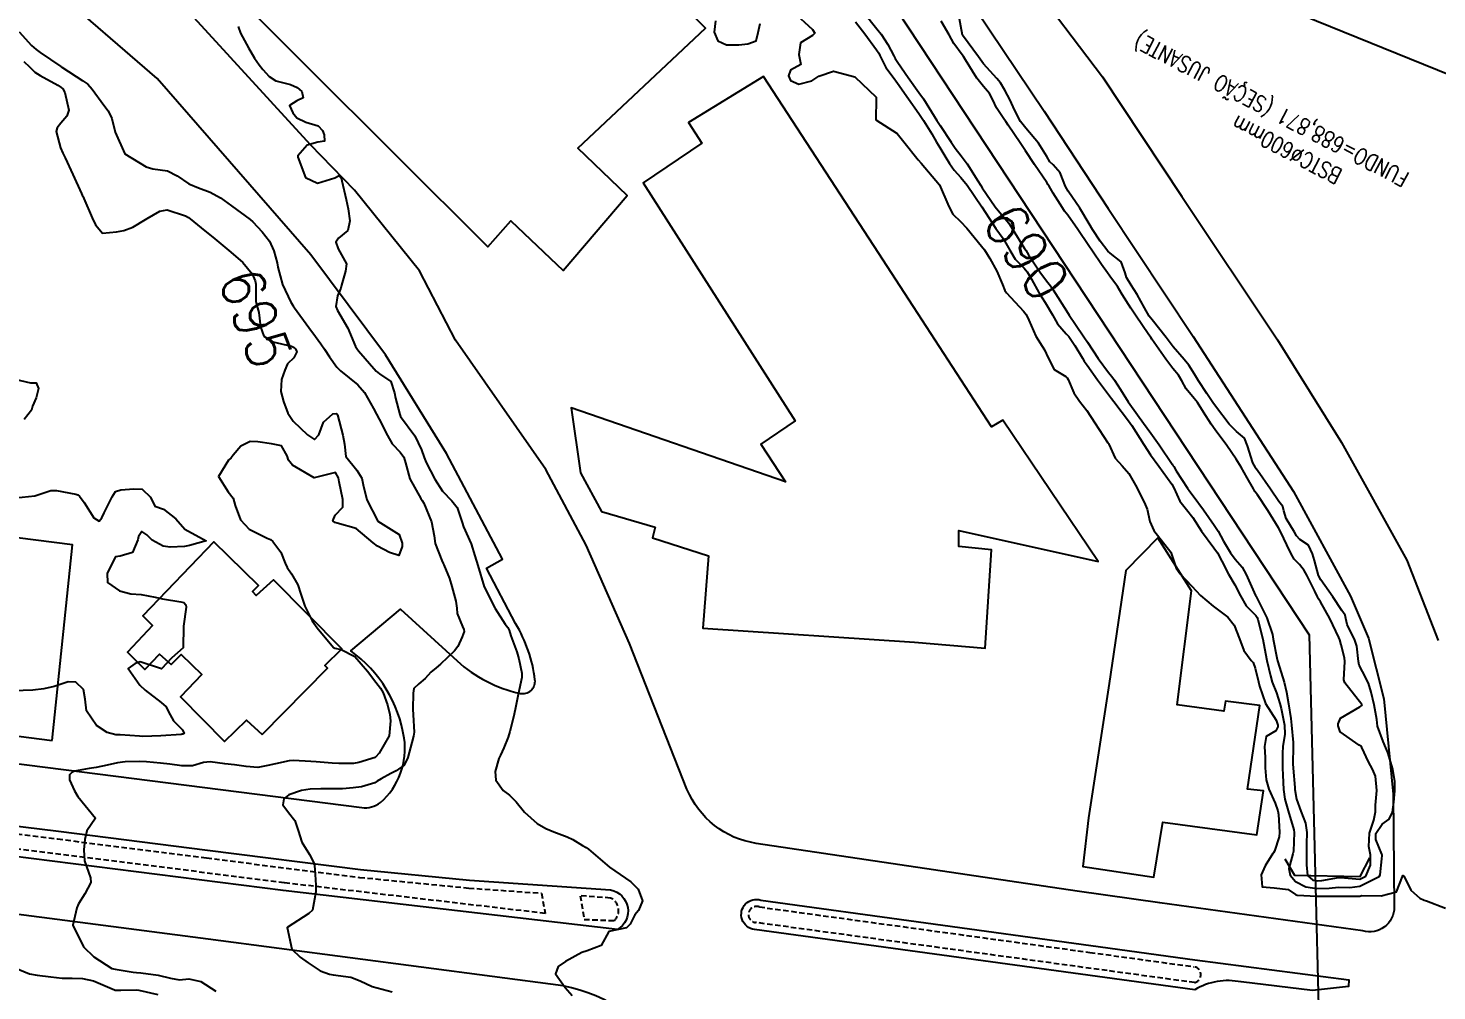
# Model space of a CAD drawing. Header units: metres. Extents: x 292545 to 299085, y 7450245 to 7463078.
# Drawn here: x 297224.8 to 297356.2, y 7452200.7 to 7452290.5 of the extents above; entities that cross this region are included whole.
import ezdxf
from ezdxf.enums import TextEntityAlignment as Align

# ---------------------------------------------------------------- set-up
doc = ezdxf.new("R2010")
doc.units = ezdxf.units.M
doc.linetypes.add('DASHED', pattern=[0.75, 0.5, -0.25])
for name, color, linetype in [('Canteiro', 45, 'DASHED'), ('Cotas', 45, 'Continuous'), ('Curvas de Nivel 1m', 11, 'Continuous'), ('Curvas de Nivel 5m', 15, 'Continuous'), ('Edificações', 30, 'Continuous'), ('Hidrografia', 140, 'Continuous'), ('Pontes e viadutos', 190, 'Continuous'), ('TEXTO', 45, 'Continuous'), ('Vias Primárias', 230, 'Continuous')]:
    doc.layers.add(name, color=color, linetype=linetype)
doc.styles.add('ROMANS', font='romans', dxfattribs={"height": 0.2})
doc.styles.add('Style-STANDARD', font='STANDARD.shx')

msp = doc.modelspace()

# ---------------------------------------------------------------- linework, layer by layer
at = {"layer": 'Canteiro'}
for points in [[(297273.08, 7452207.89), (297248.73, 7452210.75), (297221.26, 7452214.24), (297201.11, 7452216.78), (297177.21, 7452219.82), (297165.66, 7452221.26, -0.883015), (297165.66, 7452222.78), (297174.12, 7452221.71), (297189.28, 7452219.71), (297202.73, 7452218.06), (297214.86, 7452216.39), (297227.6, 7452214.84), (297241.47, 7452213.07), (297255.76, 7452211.26), (297265.94, 7452210.26), (297272.73, 7452209.78), (297273.08, 7452207.89)], [(297276.33, 7452209.55), (297276.72, 7452207.34), (297279.52, 7452207.22, 0.531165), (297279.18, 7452209.33), (297276.33, 7452209.55)], [(297333.65, 7452201.44), (297292.68, 7452207.05, -1.122389), (297293.05, 7452208.5), (297323.87, 7452204.26), (297333.58, 7452202.92, -0.828954), (297333.65, 7452201.44, 3.871197)]]:
    msp.add_lwpolyline(points, format="xyb", dxfattribs=at)
at = {"layer": 'Curvas de Nivel 1m', "flags": 128}
for points, elevation in [([(297288.96, 7452291.15), (297288.84, 7452290.1), (297289.18, 7452289.28), (297289.99, 7452288.93), (297291.15, 7452288.91), (297291.99, 7452289.01), (297292.75, 7452289.3), (297292.95, 7452290.05), (297293.14, 7452290.92)], 692), ([(297296.17, 7452292.01), (297298.01, 7452290.34), (297298.22, 7452289.99), (297298, 7452289.8), (297296.89, 7452289.1), (297296.74, 7452288), (297296.91, 7452287.07), (297295.97, 7452286.56), (297295.76, 7452286.01), (297295.96, 7452285.59), (297296.72, 7452285.24), (297297.96, 7452285.57), (297298.22, 7452285.73), (297298.6, 7452285.98), (297299.97, 7452286.46), (297301.96, 7452285.94), (297303.93, 7452284.02), (297303.96, 7452283.92), (297303.91, 7452281.92), (297305.89, 7452280.65), (297306.53, 7452279.88), (297307.87, 7452278.18), (297308.13, 7452277.87), (297309.84, 7452275.85), (297310.72, 7452273.84), (297311.1, 7452273.13), (297311.8, 7452272.43), (297312.39, 7452271.81), (297313.77, 7452270.15), (297314.04, 7452269.8), (297314.56, 7452268.98), (297315.19, 7452267.79), (297315.73, 7452266.56), (297315.96, 7452266.01), (297316.11, 7452265.77), (297317.7, 7452264.08), (297317.93, 7452263.75), (297318.2, 7452263.23), (297318.85, 7452261.74), (297319.65, 7452260.47), (297320, 7452259.72), (297320.54, 7452258.63), (297321.63, 7452257.98), (297321.76, 7452257.85), (297321.84, 7452257.71), (297322.37, 7452256.46), (297322.9, 7452255.69), (297323.59, 7452254.8), (297324.34, 7452253.67), (297325.55, 7452251.8), (297325.61, 7452251.72), (297325.64, 7452251.66), (297326.24, 7452250.35), (297326.9, 7452249.64), (297327.52, 7452248.94), (297328.27, 7452247.62), (297329.05, 7452246.05), (297329.22, 7452245.61), (297329.47, 7452244.44), (297329.85, 7452243.61), (297331.43, 7452241.59), (297331.93, 7452240.1), (297332.29, 7452239.58), (297333.4, 7452238.41), (297334.19, 7452237.55), (297335.37, 7452236.56), (297336.74, 7452235.53), (297337.35, 7452234.78), (297337.82, 7452233.51), (297338.24, 7452232.42), (297338.92, 7452231.5), (297339.12, 7452231.3), (297339.31, 7452230.78), (297339.61, 7452229.49), (297339.69, 7452229.08), (297340.27, 7452227.48), (297341.25, 7452225.91), (297341.4, 7452225.47), (297341.4, 7452225.31), (297341.23, 7452224.94), (297340.31, 7452224.4), (297340.17, 7452223.48), (297340.24, 7452222.45), (297340.24, 7452221.48), (297340.31, 7452220.35), (297340.56, 7452219.48), (297341.15, 7452218.19), (297341.41, 7452217.47), (297341.48, 7452217.12), (297341.57, 7452215.47), (297341.53, 7452215.05), (297341.11, 7452213.71), (297341.02, 7452213.55), (297340.93, 7452213.47), (297340.24, 7452212.32), (297339.84, 7452211.48), (297339.95, 7452210.37), (297341.06, 7452210.27), (297342.38, 7452210.14), (297343.06, 7452209.66), (297343.21, 7452209.6), (297345.05, 7452209.51), (297346.95, 7452209.51), (297347.05, 7452209.51), (297348.94, 7452209.49), (297349.05, 7452209.51), (297349.25, 7452209.57), (297351.05, 7452209.55), (297352.48, 7452209.91), (297353.05, 7452211.33), (297353.05, 7452211.35), (297353.07, 7452211.44), (297353.2, 7452211.33), (297353.81, 7452210.07), (297354.67, 7452209.31), (297355.05, 7452209.13), (297355.29, 7452209.06), (297357.04, 7452208.39)], 692), ([(297302.02, 7452291.06), (297302.89, 7452289.93), (297303.99, 7452288.44), (297304.19, 7452288.13), (297304.29, 7452287.92), (297304.86, 7452286.8), (297305.52, 7452285.9), (297305.95, 7452285.34), (297306.95, 7452283.88), (297307.92, 7452282.5), (297308.35, 7452281.87), (297309.13, 7452280.62), (297309.58, 7452279.85), (297309.88, 7452279.33), (297310.43, 7452278.4), (297310.77, 7452277.84), (297311.23, 7452277.21), (297311.85, 7452276.53), (297312.42, 7452275.81), (297313.81, 7452273.8), (297315.11, 7452271.79), (297315.78, 7452270.85), (297316.42, 7452269.77), (297316.91, 7452268.92), (297317.75, 7452268.08), (297318.02, 7452267.75), (297318.43, 7452267.05), (297319.14, 7452265.74), (297319.71, 7452264.87), (297320.38, 7452263.72), (297320.85, 7452262.88), (297321.68, 7452261.97), (297321.92, 7452261.7), (297322.48, 7452260.87), (297323.18, 7452259.68), (297323.36, 7452259.41), (297323.64, 7452259.04), (297324.59, 7452257.67), (297325.61, 7452256.31), (297325.89, 7452255.94), (297326.1, 7452255.65), (297327.57, 7452253.72), (297327.65, 7452253.63), (297327.79, 7452253.41), (297328.9, 7452251.62), (297329.54, 7452250.68), (297330.31, 7452249.6), (297331.51, 7452247.94), (297331.7, 7452247.59), (297332.27, 7452246.36), (297332.89, 7452245.57), (297333.47, 7452244.82), (297334.29, 7452243.55), (297335.44, 7452242.01), (297335.77, 7452241.54), (297336.19, 7452240.76), (297336.82, 7452239.53), (297337.4, 7452238.55), (297337.94, 7452237.51), (297338.46, 7452236.59), (297339.36, 7452235.67), (297339.49, 7452235.49), (297339.55, 7452235.3), (297340, 7452233.48), (297340.16, 7452232.65), (297340.38, 7452231.48), (297340.72, 7452230.06), (297340.89, 7452229.47), (297341.28, 7452228.48), (297341.61, 7452227.47), (297341.71, 7452227.01), (297342.03, 7452225.46), (297342.07, 7452224.62), (297341.88, 7452223.46), (297341.83, 7452222.84), (297341.85, 7452221.46), (297341.87, 7452220.78), (297341.94, 7452219.46), (297342.07, 7452218.55), (297342.36, 7452217.46), (297342.89, 7452215.69), (297342.93, 7452215.45), (297342.86, 7452213.69), (297342.82, 7452213.45), (297342.45, 7452212.09), (297342.55, 7452211.46), (297343.07, 7452210.88), (297344.01, 7452210.38), (297345.06, 7452210.22), (297346.21, 7452210.26), (297347.06, 7452210.34), (297348.13, 7452210.32), (297349.06, 7452210.44), (297350.85, 7452211.35), (297350.94, 7452211.48), (297351.1, 7452212.98), (297351.14, 7452213.31), (297351.13, 7452213.35), (297351.1, 7452213.41), (297350.54, 7452214.78), (297350.56, 7452215.36), (297351.13, 7452216.21), (297351.79, 7452216.69), (297352.11, 7452217.34), (297352.23, 7452218.27), (297352.33, 7452219.34), (297352.32, 7452220.2), (297352.14, 7452221.34), (297351.66, 7452222.89), (297351.49, 7452223.35), (297351.22, 7452223.94), (297350.72, 7452225.36), (297350.63, 7452225.98), (297350.4, 7452227.36), (297350.12, 7452228.52), (297349.88, 7452229.36), (297349.3, 7452230.45), (297349, 7452231.06), (297348.94, 7452231.38), (297348.77, 7452232.82), (297348.59, 7452233.38), (297347.89, 7452234.86), (297347.76, 7452235.39), (297347.7, 7452235.72), (297347.37, 7452236.15), (297346.55, 7452237.41), (297345.41, 7452239.01), (297345.21, 7452239.42), (297344.82, 7452240.83), (297344.64, 7452241.43), (297344.26, 7452242.25), (297343.45, 7452242.78), (297343.14, 7452243.13), (297342.95, 7452243.45), (297342.2, 7452244.73), (297341.96, 7452245.46), (297341.87, 7452245.85), (297341.49, 7452246.33), (297340.72, 7452247.48), (297339.52, 7452249.21), (297339.4, 7452249.37), (297339.33, 7452249.49), (297339.09, 7452249.94), (297338.57, 7452251.5), (297338.29, 7452252.24), (297337.57, 7452252.84), (297336.88, 7452253.53), (297335.6, 7452255.22), (297335.36, 7452255.54), (297334.78, 7452256.38), (297334.01, 7452257.56), (297333.63, 7452258.18), (297333.1, 7452259.03), (297332.66, 7452259.57), (297331.66, 7452260.74), (297331.01, 7452261.6), (297329.69, 7452263.25), (297329.42, 7452263.61), (297328.96, 7452264.37), (297328.29, 7452265.62), (297327.73, 7452266.5), (297327.31, 7452267.21), (297327.16, 7452267.64), (297326.79, 7452268.68), (297325.76, 7452269.48), (297325.56, 7452269.66), (297324.85, 7452270.59), (297324.11, 7452271.68), (297323.8, 7452272.23), (297322.95, 7452273.69), (297321.84, 7452275.26), (297321.62, 7452275.7), (297321.12, 7452276.97), (297320.44, 7452277.72), (297320.13, 7452277.99), (297319.87, 7452278.5), (297319.1, 7452279.74), (297317.9, 7452281.13), (297317.42, 7452281.75), (297316.84, 7452282.85), (297316.45, 7452283.76), (297315.94, 7452284.7), (297315.53, 7452285.36), (297315.2, 7452285.78), (297313.97, 7452287.15), (297313.5, 7452287.8), (297312, 7452289.82), (297311.63, 7452291.83)], 691), ([(297224, 7452290.13), (297225.17, 7452288.85), (297225.6, 7452288.47), (297225.98, 7452288.19), (297227.89, 7452286.89), (297227.96, 7452286.84), (297228, 7452286.82), (297229.95, 7452285.57), (297230.41, 7452285.25), (297230.81, 7452284.79), (297231.92, 7452283.28), (297232.3, 7452282.77), (297232.64, 7452282.03), (297232.95, 7452280.76), (297233.86, 7452278.75), (297235.85, 7452277.53), (297236.49, 7452277.36), (297237.85, 7452277.16), (297238.74, 7452276.69), (297239.84, 7452275.96), (297240.74, 7452275.57), (297241.83, 7452275.17), (297242.79, 7452274.64), (297243.81, 7452273.91), (297245.55, 7452272.61), (297245.79, 7452272.4), (297246.66, 7452271.48), (297247.35, 7452270.59), (297247.76, 7452269.7), (297248.06, 7452268.58), (297248.13, 7452268.18), (297248.56, 7452266.57), (297249.36, 7452264.91), (297249.57, 7452264.56), (297249.7, 7452264.38), (297251.04, 7452262.55), (297251.66, 7452261.7), (297252.16, 7452261.03), (297252.5, 7452260.53), (297252.95, 7452259.82), (297253.64, 7452258.84), (297253.97, 7452258.51), (297255.61, 7452257.19), (297256.22, 7452256.48), (297257.06, 7452255), (297257.33, 7452254.47), (297257.58, 7452254.01), (297258.35, 7452252.46), (297258.81, 7452251.71), (297259.54, 7452250.93), (297259.88, 7452250.44), (297260.04, 7452249.92), (297260.46, 7452248.43), (297261.49, 7452246.6), (297261.6, 7452246.42), (297261.75, 7452246.15), (297262.48, 7452244.41), (297262.72, 7452243.13), (297262.81, 7452242.41), (297263.42, 7452240.8), (297263.55, 7452240.54), (297263.62, 7452240.4), (297264.15, 7452239.14), (297264.38, 7452238.39), (297264.74, 7452237.01), (297264.82, 7452236.38), (297264.86, 7452235.88), (297265.35, 7452234.67), (297265.47, 7452234.37), (297265.51, 7452234.2), (297265.33, 7452233.68), (297264.92, 7452232.78), (297264.63, 7452232.38), (297263.3, 7452231.14), (297262.9, 7452230.81), (297262.42, 7452230.41), (297261.88, 7452229.82), (297261.28, 7452229.31), (297260.83, 7452228.87), (297260.76, 7452228.43), (297260.72, 7452226.96), (297260.76, 7452226.42), (297260.85, 7452224.8), (297260.8, 7452224.42), (297260.64, 7452223.85), (297260.26, 7452222.43), (297259.91, 7452221.72), (297259.18, 7452221.21), (297258.68, 7452220.95), (297257.78, 7452220.46), (297257.41, 7452220.23), (297257.17, 7452220.08), (297255.93, 7452219.71), (297255.16, 7452219.6), (297254.17, 7452219.51), (297253.16, 7452219.51), (297252.16, 7452219.53), (297251.16, 7452219.47), (297250.34, 7452219.37), (297249.16, 7452218.97), (297248.7, 7452218.57), (297248.61, 7452218.03), (297249.14, 7452217.31), (297249.72, 7452216.55), (297250.04, 7452215.63), (297250.36, 7452214.55), (297251.09, 7452213.38), (297251.51, 7452212.54), (297251.58, 7452212.03), (297251.67, 7452210.53), (297251.67, 7452209.91), (297251.43, 7452208.54), (297251.36, 7452208.21), (297251.03, 7452207.89), (297249.01, 7452206.57), (297249.44, 7452204.56), (297250.23, 7452203.81), (297250.97, 7452203.29), (297252.1, 7452202.53), (297252.96, 7452202.22), (297253.3, 7452202.17), (297254.95, 7452201.96), (297255.83, 7452201.6), (297256.94, 7452201.08), (297258.81, 7452200.58)], 694), ([(297244.44, 7452290.63), (297244.64, 7452289.99), (297245.41, 7452288.62), (297245.97, 7452287.66), (297246.4, 7452287.04), (297246.75, 7452286.6), (297247.32, 7452285.96), (297247.95, 7452285.55), (297249.31, 7452285.2), (297249.94, 7452284.92), (297250.37, 7452284.56), (297250.51, 7452283.97), (297249.92, 7452283.7), (297249.24, 7452283.25), (297249.54, 7452282.56), (297249.91, 7452282.12), (297250.74, 7452281.71), (297251.9, 7452281.36), (297252.29, 7452280.93), (297252.45, 7452280.53), (297252.48, 7452279.94), (297251.88, 7452279.83), (297250.88, 7452279.55), (297250, 7452278.56), (297249.99, 7452278.44), (297250.73, 7452276.55), (297251.84, 7452276.02), (297253.44, 7452276.52), (297253.85, 7452276.73), (297254.03, 7452276.51), (297254.11, 7452276.24), (297254.5, 7452274.5), (297254.7, 7452273.61), (297254.84, 7452272.5), (297254.68, 7452271.6), (297253.78, 7452270.87), (297253.55, 7452270.51), (297253.76, 7452269.9), (297254.53, 7452268.5), (297254.45, 7452267.79), (297254.08, 7452266.51), (297254, 7452266.23), (297253.71, 7452265.51), (297253.56, 7452264.51), (297253.7, 7452264.13), (297254.67, 7452262.5), (297255.37, 7452260.78), (297255.56, 7452260.49), (297255.65, 7452260.37), (297257.31, 7452258.47), (297257.62, 7452258.23), (297258.67, 7452257.51), (297259.02, 7452256.45), (297259.12, 7452255.97), (297259.51, 7452254.44), (297259.58, 7452254.26), (297260.91, 7452252.43), (297261.54, 7452251.13), (297261.79, 7452250.42), (297261.97, 7452249.97), (297262.77, 7452248.41), (297263.5, 7452247.28), (297264.37, 7452246.39), (297264.85, 7452245.76), (297265.32, 7452244.37), (297265.46, 7452243.94), (297266.18, 7452242.36), (297266.52, 7452241.26), (297266.8, 7452240.36), (297267.39, 7452238.35), (297268.42, 7452236.34), (297269.35, 7452234.89), (297269.6, 7452234.58), (297269.71, 7452234.32), (297269.87, 7452233.79), (297270.42, 7452232.31), (297270.63, 7452231.63), (297270.9, 7452230.31), (297270.89, 7452229.91), (297270.54, 7452228.31), (297270.35, 7452227.22), (297270.15, 7452226.32), (297269.78, 7452224.87), (297269.62, 7452224.32), (297269.21, 7452223.33), (297268.89, 7452222.65), (297268.76, 7452222.33), (297268.4, 7452221.12), (297268.46, 7452220.34), (297269.16, 7452219.35), (297269.76, 7452218.92), (297270.36, 7452218.31), (297271.14, 7452217.33), (297272.31, 7452216.29), (297273.12, 7452215.82), (297273.88, 7452215.5), (297275.11, 7452215.05), (297275.66, 7452214.8), (297276.55, 7452214.24), (297276.89, 7452214.03), (297277.1, 7452213.88), (297279.08, 7452212.21), (297281.06, 7452210.83), (297281.74, 7452210.17), (297282.14, 7452209.07), (297281.77, 7452208.17), (297281.44, 7452207.76), (297281.01, 7452206.89), (297280.66, 7452206.54), (297279, 7452206.21), (297278.29, 7452204.91), (297276.98, 7452204.42), (297276.5, 7452204.24), (297274.97, 7452203.4), (297274.28, 7452202.95), (297274.03, 7452202.27), (297274.94, 7452200.99), (297275.59, 7452200.25)], 693), ([(297223.62, 7452257.74), (297225.08, 7452257.38), (297225.61, 7452257.38), (297225.8, 7452256.85), (297225.59, 7452256), (297225.24, 7452255.2), (297225.15, 7452254.85), (297224.47, 7452253.96)], 696), ([(297223.69, 7452246.66), (297225.48, 7452246.85), (297226.97, 7452247.35), (297227.49, 7452247.33), (297229.3, 7452246.99), (297229.48, 7452246.93), (297229.65, 7452246.8), (297230.06, 7452246.21), (297230.96, 7452244.78), (297231.46, 7452244.47), (297231.72, 7452244.78), (297231.95, 7452245.26), (297232.68, 7452246.76), (297233.01, 7452247.24), (297233.49, 7452247.41), (297234.72, 7452247.51), (297235.49, 7452247.47), (297236.26, 7452246.72), (297236.65, 7452245.89), (297237.47, 7452245.6), (297238.62, 7452244.69), (297239.45, 7452243.74), (297241.44, 7452242.66), (297239.91, 7452242.2), (297239.43, 7452242.13), (297238.08, 7452242.05), (297237.43, 7452242.16), (297236.4, 7452242.72), (297235.92, 7452243.2), (297235.45, 7452243.53), (297235.14, 7452243.04), (297235.07, 7452242.73), (297234.59, 7452241.57), (297233.42, 7452241.21), (297233.01, 7452241.16), (297232.79, 7452240.76), (297232.22, 7452239.59), (297232.26, 7452238.77), (297233.38, 7452237.99), (297234.41, 7452237.71), (297235.38, 7452237.64), (297236.7, 7452237.39), (297237.37, 7452237.23), (297239.09, 7452236.96), (297239.37, 7452236.9), (297239.56, 7452236.68), (297239.58, 7452236.46), (297239.34, 7452234.68), (297239.32, 7452232.68), (297238.26, 7452231.74), (297237.29, 7452230.71), (297235.3, 7452231.36), (297234.82, 7452231.21), (297234.18, 7452230.74), (297235.28, 7452229.19), (297235.75, 7452228.73), (297237.26, 7452227.56), (297237.73, 7452227.18), (297237.94, 7452226.7), (297238.42, 7452225.87), (297239.23, 7452225.02), (297239.4, 7452224.68), (297239.29, 7452224.61), (297239.22, 7452224.6), (297239.13, 7452224.59), (297237.22, 7452224.45), (297235.53, 7452224.41), (297235.22, 7452224.43), (297233.42, 7452224.55), (297233.22, 7452224.55), (297233.03, 7452224.56), (297232.23, 7452224.76), (297231.23, 7452225.41), (297230.3, 7452226.79), (297230.18, 7452227.88), (297230.01, 7452228.79), (297229.28, 7452229.47), (297228.58, 7452229.51), (297227.28, 7452229.07), (297226.3, 7452228.83), (297225.27, 7452228.72), (297223.47, 7452228.67)], 696), ([(297223.53, 7452202.86), (297224.96, 7452202.27), (297225.68, 7452202.12), (297226.95, 7452201.97), (297228.01, 7452201.87), (297228.95, 7452201.85), (297229.92, 7452201.83), (297230.95, 7452201.6), (297232.9, 7452200.76), (297232.94, 7452200.74), (297232.97, 7452200.73), (297233.48, 7452200.75), (297234.94, 7452200.76), (297235.17, 7452200.73), (297236.94, 7452200.33)], 696)]:
    msp.add_lwpolyline(points, dxfattribs=dict(at, elevation=elevation))
at = {"layer": 'Curvas de Nivel 5m', "flags": 128}
for points, elevation in [([(297302.8, 7452291.93), (297304.01, 7452290.42), (297304.42, 7452289.91), (297305.04, 7452288.95), (297305.58, 7452287.9), (297305.73, 7452287.64), (297305.98, 7452287.28), (297306.94, 7452285.88), (297307.94, 7452284.47), (297308.37, 7452283.87), (297309.1, 7452282.68), (297309.61, 7452281.85), (297309.91, 7452281.4), (297310.94, 7452279.83), (297311.32, 7452279.27), (297311.87, 7452278.56), (297312.42, 7452277.81), (297313.43, 7452276.22), (297313.7, 7452275.8), (297313.84, 7452275.58), (297315.06, 7452273.79), (297315.8, 7452272.89), (297316.32, 7452272.29), (297316.62, 7452271.77), (297317.77, 7452269.92), (297317.89, 7452269.75), (297318.16, 7452269.34), (297319.22, 7452267.74), (297319.74, 7452267.03), (297320.3, 7452266.3), (297320.68, 7452265.72), (297321.7, 7452264.09), (297321.96, 7452263.7), (297322.55, 7452262.83), (297323.32, 7452261.68), (297323.67, 7452261.18), (297324.64, 7452259.67), (297325.63, 7452258.34), (297325.94, 7452257.97), (297326.16, 7452257.65), (297326.72, 7452256.75), (297327.45, 7452255.63), (297327.6, 7452255.4), (297328.88, 7452253.62), (297329.56, 7452252.68), (297330.33, 7452251.6), (297331.54, 7452249.81), (297331.63, 7452249.69), (297331.7, 7452249.59), (297331.94, 7452249.17), (297332.97, 7452247.57), (297333.19, 7452247.25), (297333.5, 7452246.86), (297334.49, 7452245.55), (297335.46, 7452244.12), (297335.83, 7452243.54), (297336.35, 7452242.63), (297336.99, 7452241.52), (297337.43, 7452240.95), (297338.09, 7452240.18), (297338.45, 7452239.5), (297339.32, 7452237.55), (297339.35, 7452237.49), (297339.37, 7452237.47), (297339.38, 7452237.45), (297340.38, 7452235.48), (297340.9, 7452233.92), (297340.99, 7452233.47), (297341.32, 7452231.75), (297341.38, 7452231.47), (297341.41, 7452231.37), (297342.01, 7452229.46), (297342.21, 7452228.53), (297342.4, 7452227.46), (297342.62, 7452226.09), (297342.7, 7452225.46), (297342.83, 7452223.84), (297342.83, 7452223.45), (297342.81, 7452221.84), (297342.83, 7452221.45), (297342.99, 7452219.64), (297343.01, 7452219.45), (297343.16, 7452218.56), (297343.55, 7452217.44), (297344, 7452216.31), (297344.11, 7452215.44), (297344.07, 7452214.39), (297344.07, 7452213.44), (297344.08, 7452212.44), (297344.18, 7452211.43), (297344.66, 7452211.01), (297345.07, 7452210.93), (297345.52, 7452210.96), (297347.07, 7452211.24), (297347.24, 7452211.23), (297349.07, 7452211.1), (297349.63, 7452211.37), (297350.04, 7452212.41), (297350.04, 7452213.37), (297349.89, 7452214.15), (297349.95, 7452215.37), (297350.35, 7452216.58), (297350.52, 7452217.36), (297350.52, 7452217.99), (297350.63, 7452219.36), (297350.52, 7452220.69), (297350.25, 7452221.36), (297349.88, 7452222.05), (297349.25, 7452223.38), (297349.21, 7452223.45), (297349.01, 7452223.58), (297347.23, 7452224.83), (297347.05, 7452225.4), (297347.05, 7452225.59), (297347.25, 7452226.1), (297349.06, 7452227.17), (297349.26, 7452227.3), (297349.27, 7452227.36), (297349.26, 7452227.39), (297347.66, 7452229.39), (297347.58, 7452229.68), (297347.66, 7452231.39), (297347.64, 7452231.72), (297347.33, 7452232.94), (297347.2, 7452233.4), (297347.11, 7452233.63), (297346.26, 7452235.41), (297345.38, 7452236.95), (297345.19, 7452237.23), (297345.1, 7452237.42), (297344.86, 7452237.96), (297344.1, 7452239.44), (297343.87, 7452239.89), (297343.42, 7452240.43), (297342.93, 7452240.95), (297342.65, 7452241.45), (297342.26, 7452242.28), (297341.69, 7452243.47), (297341.46, 7452243.87), (297340.48, 7452245.48), (297339.5, 7452246.95), (297339.27, 7452247.26), (297339.13, 7452247.5), (297338.55, 7452248.54), (297338, 7452249.51), (297337.53, 7452250.27), (297336.65, 7452251.53), (297335.57, 7452253.01), (297335.19, 7452253.54), (297334.48, 7452254.66), (297333.91, 7452255.56), (297333.61, 7452255.94), (297332.87, 7452256.82), (297332.46, 7452257.58), (297332.15, 7452258.11), (297331.63, 7452258.73), (297330.97, 7452259.6), (297329.67, 7452261.46), (297329.56, 7452261.61), (297329.32, 7452261.97), (297328.2, 7452263.62), (297327.7, 7452264.35), (297326.88, 7452265.64), (297326.44, 7452266.36), (297325.74, 7452267.35), (297325.51, 7452267.66), (297324.97, 7452268.44), (297324.13, 7452269.68), (297323.77, 7452270.18), (297322.74, 7452271.69), (297321.81, 7452273.02), (297321.51, 7452273.41), (297321.32, 7452273.71), (297320.47, 7452275.08), (297320.08, 7452275.73), (297319.99, 7452275.87), (297319.85, 7452276.06), (297318.72, 7452277.74), (297317.88, 7452279.02), (297317.37, 7452279.76), (297316.25, 7452281.42), (297316.03, 7452281.77), (297315.91, 7452281.93), (297315.18, 7452283.03), (297314.83, 7452283.79), (297314.52, 7452284.37), (297313.95, 7452285.02), (297313.32, 7452285.81), (297312.29, 7452287.51), (297312.1, 7452287.82), (297311.98, 7452287.98), (297311.2, 7452289.04), (297310.75, 7452289.84), (297310.02, 7452291.13)], 690), ([(297224.46, 7452287.35), (297224.98, 7452286.85), (297225.47, 7452286.36), (297225.96, 7452286.06), (297227.62, 7452285.15), (297227.94, 7452284.95), (297228.09, 7452284.82), (297228.27, 7452284.48), (297228.63, 7452282.81), (297228.47, 7452282.25), (297227.9, 7452281.6), (297227.54, 7452281.18), (297227.45, 7452280.82), (297227.87, 7452279.3), (297228.08, 7452278.82), (297228.3, 7452278.37), (297229.02, 7452276.81), (297229.83, 7452275.05), (297229.9, 7452274.88), (297229.94, 7452274.8), (297230.03, 7452274.59), (297230.82, 7452272.78), (297231.13, 7452272.12), (297231.78, 7452271.36), (297233.08, 7452271.46), (297233.78, 7452271.6), (297234.61, 7452271.91), (297235.79, 7452272.63), (297235.96, 7452272.73), (297237.12, 7452273.39), (297237.81, 7452273.53), (297239.52, 7452272.96), (297239.79, 7452272.81), (297239.97, 7452272.68), (297240.98, 7452271.85), (297241.78, 7452271.2), (297242.08, 7452270.96), (297242.46, 7452270.65), (297243.76, 7452269.58), (297244.86, 7452268.62), (297245.73, 7452267.55), (297246.02, 7452266.9), (297246.07, 7452266.6), (297246.1, 7452265), (297246.17, 7452264.6), (297246.35, 7452263.95), (297246.51, 7452262.6), (297246.82, 7452261.75), (297247.66, 7452261.2), (297249.42, 7452260.8), (297249.65, 7452260.68), (297249.77, 7452260.56), (297249.92, 7452260.29), (297249.64, 7452259.73), (297249.05, 7452259.15), (297248.78, 7452258.57), (297248.49, 7452257.71), (297248.42, 7452256.57), (297248.68, 7452255.66), (297249.08, 7452254.57), (297249.57, 7452253.81), (297250.9, 7452252.55), (297251.55, 7452252.11), (297251.97, 7452252.53), (297252.39, 7452253.71), (297253.26, 7452254.51), (297253.58, 7452254.54), (297253.65, 7452254.51), (297253.69, 7452254.4), (297254.19, 7452252.5), (297254.37, 7452251.68), (297254.47, 7452250.5), (297255.52, 7452249.23), (297255.97, 7452248.49), (297256.11, 7452247.88), (297256.43, 7452246.48), (297257.46, 7452244.47), (297259.44, 7452243.25), (297259.72, 7452242.44), (297259.74, 7452242.13), (297259.42, 7452241.29), (297258.54, 7452241.57), (297257.43, 7452242.16), (297257.03, 7452242.47), (297255.45, 7452243.79), (297253.66, 7452244.31), (297253.46, 7452244.35), (297253.28, 7452244.51), (297253.47, 7452245.04), (297254.19, 7452245.79), (297254.19, 7452246.5), (297253.85, 7452248.16), (297253.79, 7452248.51), (297253.52, 7452249.01), (297251.51, 7452248.54), (297249.52, 7452249.72), (297249.13, 7452250.17), (297249.02, 7452250.57), (297248.49, 7452251.52), (297247.54, 7452251.71), (297246.27, 7452251.88), (297245.55, 7452251.92), (297244.67, 7452251.49), (297243.98, 7452250.63), (297243.78, 7452250.38), (297243.53, 7452250.18), (297242.61, 7452248.64), (297243.49, 7452247.21), (297243.96, 7452246.63), (297244.15, 7452245.95), (297244.64, 7452244.62), (297245.45, 7452243.73), (297247.14, 7452242.9), (297247.44, 7452242.77), (297247.68, 7452242.59), (297248.43, 7452241.58), (297248.81, 7452240.57), (297249.01, 7452240.16), (297249.4, 7452239.57), (297249.99, 7452238.55), (297250.27, 7452237.66), (297250.65, 7452236.55), (297251.35, 7452235.18), (297251.79, 7452234.54), (297253.32, 7452232.71), (297253.44, 7452232.63), (297254.03, 7452232.51), (297255.31, 7452231.86), (297256.49, 7452230.48), (297257.28, 7452229.46), (297257.72, 7452228.9), (297257.95, 7452228.46), (297258.36, 7452227.35), (297258.57, 7452226.45), (297258.65, 7452225.86), (297258.53, 7452224.45), (297257.59, 7452222.84), (297257.26, 7452222.47), (297257.23, 7452222.44), (297257.2, 7452222.43), (297255.7, 7452221.98), (297255.19, 7452221.89), (297253.82, 7452221.89), (297253.19, 7452221.92), (297251.7, 7452222.03), (297251.2, 7452222.06), (297249.61, 7452222.15), (297249.2, 7452222.12), (297247.91, 7452221.86), (297247.19, 7452221.68), (297246.26, 7452221.52), (297245.19, 7452221.59), (297244.08, 7452221.74), (297243.19, 7452221.84), (297241.83, 7452222.02), (297241.19, 7452221.96), (297240.19, 7452221.67), (297239.19, 7452221.66), (297238.06, 7452221.83), (297237.19, 7452221.9), (297235.88, 7452222.03), (297235.19, 7452222.08), (297233.89, 7452222.04), (297233.19, 7452221.95), (297232.23, 7452221.73), (297231.18, 7452221.51), (297230.55, 7452221.42), (297229.18, 7452221.15), (297228.93, 7452221.05), (297228.7, 7452220.81), (297228.71, 7452220.35), (297229.16, 7452219.32), (297229.48, 7452218.8), (297231.13, 7452216.78), (297230.31, 7452215.59), (297230.12, 7452214.79), (297230.04, 7452213.84), (297230.09, 7452212.79), (297230.65, 7452211.2), (297230.7, 7452210.78), (297230.12, 7452209.71), (297229.55, 7452208.79), (297229.4, 7452208.43), (297229.01, 7452206.8), (297230, 7452204.79), (297230.97, 7452203.84), (297232.66, 7452202.76), (297232.96, 7452202.69), (297234.65, 7452202.42), (297234.96, 7452202.38), (297235.35, 7452202.34), (297236.96, 7452202.13), (297238.12, 7452201.85), (297238.95, 7452201.7), (297239.85, 7452201.78), (297240.95, 7452201.55), (297242.36, 7452200.65)], 695)]:
    msp.add_lwpolyline(points, dxfattribs=dict(at, elevation=elevation))
at = {"layer": 'Edificações'}
for points in [[(297212.57, 7452334.29), (297243.96, 7452303.46), (297239.01, 7452298.8), (297242.14, 7452295.73), (297242.08, 7452295.66), (297267.72, 7452270.06), (297269.88, 7452272.5), (297274.76, 7452267.87), (297280.73, 7452274.86), (297276.12, 7452279.27), (297288.02, 7452290.46), (297262.25, 7452316.07), (297261.99, 7452315.83), (297259.29, 7452318.47), (297258.75, 7452318.01), (297227.41, 7452348.94), (297222.76, 7452344.54)], [(297283.33, 7452243.93), (297283.08, 7452242.94), (297288.3, 7452241.24), (297287.79, 7452234.49), (297307.52, 7452233.21), (297314.11, 7452232.64), (297314.71, 7452241.81), (297311.67, 7452242.12), (297311.67, 7452243.62), (297324.64, 7452240.73), (297315.76, 7452253.9), (297314.7, 7452253.27), (297307.42, 7452264.48), (297303.72, 7452270.16), (297293.43, 7452285.95), (297286.45, 7452281.67), (297287.69, 7452279.75), (297282.22, 7452276.05), (297296.4, 7452253.85), (297293.18, 7452251.66), (297295.49, 7452248.14), (297275.5, 7452255.06), (297276.38, 7452248.98), (297278.33, 7452245.37), (297283.33, 7452243.93)]]:
    msp.add_lwpolyline(points, dxfattribs=at)
for points in [[(297227.08, 7452224.01), (297228.97, 7452242.29), (297202.08, 7452245.71), (297199.78, 7452227.54), (297227.08, 7452224.01)], [(297246.67, 7452224.58), (297252.77, 7452230.76), (297252.51, 7452231.02), (297254.1, 7452232.58), (297247.73, 7452239), (297246.13, 7452237.55), (297245.76, 7452237.91), (297246.32, 7452238.49), (297242.16, 7452242.57), (297235.56, 7452235.64), (297236.45, 7452234.76), (297234.12, 7452232.27), (297235.72, 7452230.64), (297237.1, 7452232.09), (297238.18, 7452231.1), (297239.12, 7452232.05), (297241.04, 7452230.19), (297239.06, 7452228.09), (297243.17, 7452223.92), (297245.21, 7452225.92)], [(297330.23, 7452242.93), (297327.24, 7452239.88), (297325.68, 7452229.33), (297323.75, 7452216.82), (297323.21, 7452212.27), (297329.83, 7452211.29), (297330.67, 7452216.42), (297339.44, 7452215.21), (297340.08, 7452219.34), (297338.57, 7452219.48), (297339.73, 7452227.29), (297336.53, 7452227.7), (297336.38, 7452226.75), (297332.02, 7452227.36), (297333.36, 7452238), (297330.23, 7452242.93)]]:
    msp.add_lwpolyline(points, close=True, dxfattribs=at)
at = {"layer": 'Hidrografia'}
msp.add_lwpolyline([(297314.4, 7452473.08), (297313.56, 7452462.73), (297314.75, 7452440.52), (297316.26, 7452424.29), (297316.74, 7452416.26), (297315.06, 7452409.73), (297310.02, 7452397.02), (297297.77, 7452374.5), (297282.19, 7452332.36), (297302.79, 7452296.85), (297344.32, 7452233.89), (297345.79, 7452175.74), (297345.8, 7452111.93), (297345.79, 7452099.44)], dxfattribs=at)
at = {"layer": 'Pontes e viadutos'}
msp.add_lwpolyline([(297342.05, 7452212.98), (297342.95, 7452211.46), (297349.1, 7452211.34), (297349.99, 7452213.07)], dxfattribs=at)
at = {"layer": 'Vias Primárias'}
for points in [[(297322.68, 7452209.98), (297292.76, 7452214.43, -0.264827), (297286.3, 7452219.5), (297280.94, 7452233.08), (297276.9, 7452242.24), (297273.14, 7452249.29), (297264.72, 7452261.36), (297261.34, 7452267.82), (297255.29, 7452275.36), (297251.17, 7452279.6), (297240, 7452291.81), (297229.78, 7452300.98), (297217.03, 7452313.38), (297205.76, 7452325.28), (297199.75, 7452332.76), (297195.8, 7452339.05), (297190.88, 7452347.49), (297187.39, 7452354.37), (297183.72, 7452363.62), (297180.65, 7452373.61), (297177.75, 7452384.67), (297177.19, 7452387.02, -0.326276)], [(297160.73, 7452229.9), (297255.96, 7452217.77, 0.198058), (297257.71, 7452218.24, 0.254979), (297259.92, 7452224.25, 0.202063), (297254.93, 7452232.38), (297259.57, 7452236.27), (297264.85, 7452231.45, 0.132667), (297270.73, 7452228.42, 0.516469), (297272.12, 7452229.69, 0.103393), (297270.32, 7452234.94), (297267.59, 7452240.11), (297269.09, 7452240.94), (297263.86, 7452250.78), (297258.19, 7452260.01), (297251.2, 7452269.33), (297236.88, 7452285.77), (297227.02, 7452294.33), (297217.41, 7452303.28)], [(297313.23, 7452292.21), (297319.63, 7452282.73), (297325.6, 7452273.66), (297333.52, 7452261.72), (297342.88, 7452247.25), (297348.2, 7452237.49), (297349.87, 7452233.57), (297351.31, 7452227.9), (297352.18, 7452219.03), (297352.26, 7452208.47, -0.50352), (297349.33, 7452206.27), (297330.41, 7452208.88), (297322.68, 7452209.98)], [(297104.23, 7452231.25), (297120.05, 7452229.03), (297149.15, 7452225.47), (297165.65, 7452223.31), (297174.42, 7452222.25), (297189.37, 7452220.43), (297202.82, 7452218.78), (297214.96, 7452217.11), (297227.69, 7452215.56), (297241.57, 7452213.8), (297255.84, 7452211.99), (297266, 7452210.99), (297279.17, 7452210.09, -0.694393), (297279.81, 7452206.39), (297248.64, 7452210.03), (297221.17, 7452213.52), (297201.02, 7452216.06), (297177.12, 7452219.1), (297165.57, 7452220.54), (297148.66, 7452222.83), (297138.36, 7452224.15), (297108.29, 7452228.19)]]:
    msp.add_lwpolyline(points, format="xyb", dxfattribs=at)
msp.add_lwpolyline([(297358.75, 7452285.56), (297345.01, 7452291.12), (297333.1, 7452296.06), (297318.7, 7452301.99), (297307.54, 7452307.18), (297317.94, 7452295.34), (297325.07, 7452285.94), (297332.47, 7452274.76), (297341.37, 7452261.39), (297347.34, 7452251.82), (297353.44, 7452240.85), (297356.38, 7452233.35)], dxfattribs=at)
at = {"layer": 'Vias Primárias', "elevation": 702.97}
msp.add_lwpolyline([(297263.81, 7452135.69), (297279.37, 7452137.13), (297294.64, 7452138.92, 0.268897), (297298.56, 7452141.84), (297298.29, 7452144.82), (297296.77, 7452153.61), (297294.28, 7452165.17), (297289.37, 7452180.73), (297285.03, 7452194.1, 0.20164), (297274.74, 7452201.15), (297241.64, 7452205.49), (297217.01, 7452208.71), (297179.06, 7452213.81), (297168.41, 7452215.22)], format="xyb", dxfattribs=at)
at = {"layer": 'Vias Primárias'}
msp.add_lwpolyline([(297333.66, 7452200.77), (297292.59, 7452206.39, -1.0877), (297293.2, 7452209.14), (297323.96, 7452204.91), (297333.67, 7452203.58), (297348.02, 7452201.69), (297348, 7452201.08), (297344.65, 7452200.69), (297337.99, 7452201.5, 0.189138)], format="xyb", close=True, dxfattribs=at)

# ---------------------------------------------------------------- texts
at = {"layer": 'Cotas', "style": 'Style-STANDARD'}
for s, rotation, p in [('690', 304.2535, (297317.94, 7452269.6, 690)), ('695', 291.0645, (297246.06, 7452263.43, 695))]:
    msp.add_text(s, height=4, rotation=rotation, dxfattribs=at).set_placement(p, align=Align.MIDDLE_CENTER)
at = {"layer": 'TEXTO', "style": 'ROMANS', "width": 0.8}
for s, p in [('FUNDO=688,871 (SEÇÃO JUSANTE)', (297353.77, 7452276.92)), ('BSTCØ600mm', (297347.54, 7452277.19))]:
    msp.add_text(s, height=1.5, rotation=152.3822, dxfattribs=at).set_placement(p)

doc.saveas('drawing.dxf')
